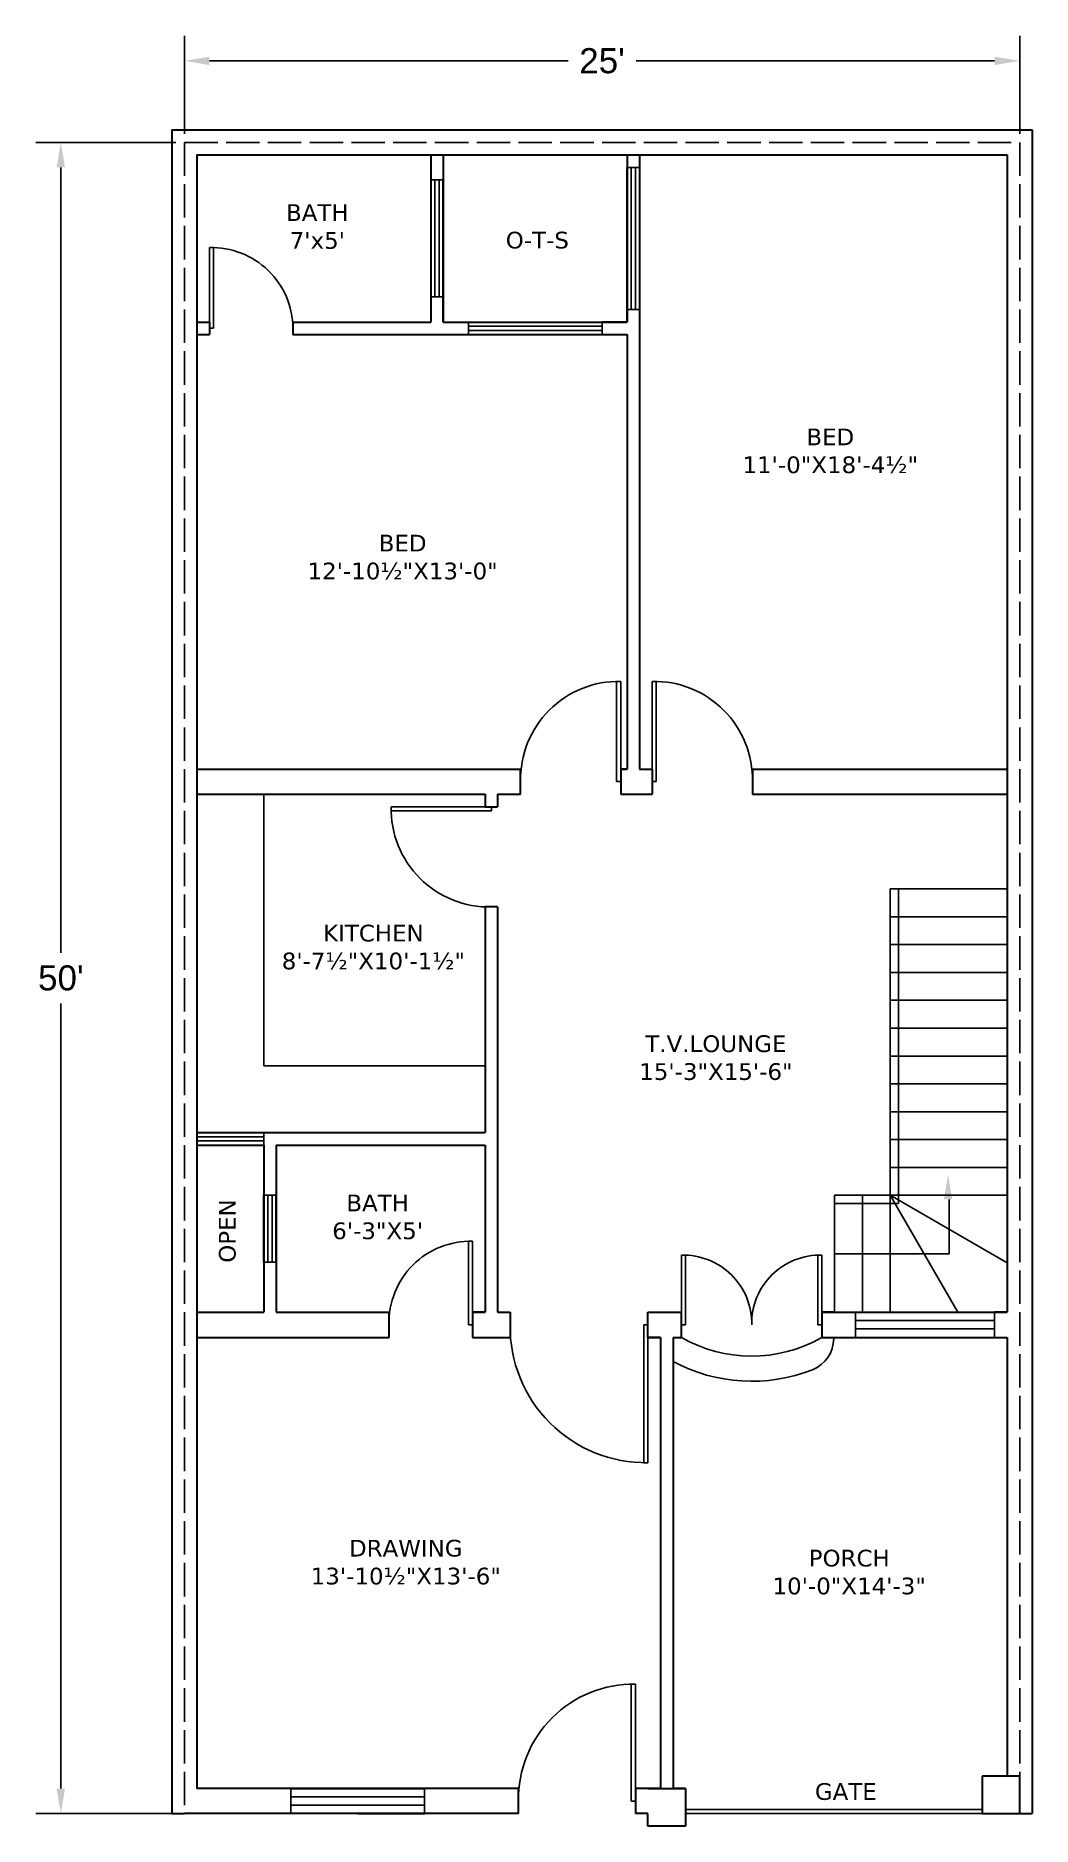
# Model space of a CAD drawing. Header units: inches. Extents: x -48 to 310, y -596 to 47.
import ezdxf

# ---------------------------------------------------------------- set-up
doc = ezdxf.new("R2010")
doc.units = ezdxf.units.IN
doc.header["$MEASUREMENT"] = 0
doc.linetypes.add('ACAD_ISO02W100', pattern=[15, 12, -3])
for name, color, linetype in [('Doors', 90, 'Continuous'), ('Gate', 160, 'Continuous'), ('Pillars', 5, 'Continuous'), ('Stairs', 1, 'Continuous'), ('Walls', 140, 'Continuous'), ('Windows', 6, 'Continuous')]:
    doc.layers.add(name, color=color, linetype=linetype)
doc.styles.get("Standard").update_dxf_attribs({"font": 'ARIALUNI.ttf'})
doc.dimstyles.get("Standard").update_dxf_attribs({"dimscale": 50, "dimtxt": 0.18, "dimasz": 0.18, "dimexe": 0.18, "dimexo": 0.0625, "dimgap": 0.09, "dimtad": 0, "dimtih": 1, "dimtoh": 1, "dimdec": 4, "dimzin": 0, "dimdsep": 46, "dimlunit": 4, "dimtxsty": 'Standard', "dimcen": 0.09, "dimadec": 0, "dimazin": 0, "dimtfac": 1, "dimtdec": 4, "dimtofl": 0, "dimtmove": 0, "dimatfit": 3, "dimfxl": 1, "dimtolj": 1, "dimtzin": 0, "dimarcsym": 0})

# ---------------------------------------------------------------- blocks, each defined once
blk = doc.blocks.new('*D1')
at = {"color": 0, "lineweight": -2, "transparency": 16777216}
for p, q in [((1.9, 8.26), (-48.34, 8.26)), ((-39.34, -0.74), (-39.34, -282.64)), ((-39.34, -582.74), (-39.34, -300.84)), ((1.9, -591.74), (-48.34, -591.74))]:
    blk.add_line(p, q, dxfattribs=at)
at = {"color": 0, "transparency": 16777216}
for points in [[(-40.84, -0.74), (-37.84, -0.74), (-39.34, 8.26)], [(-40.84, -582.74), (-37.84, -582.74), (-39.34, -591.74)]]:
    blk.add_solid(points, dxfattribs=at)
at = {"layer": 'Defpoints', "color": 0, "transparency": 16777216}
for p in [(5.03, 8.26), (-39.34, -591.74), (5.03, -591.74)]:
    blk.add_point(p, dxfattribs=at)
at = {"color": 0, "transparency": 16777216, "insert": (-39.34, -291.74), "char_height": 9, "attachment_point": 5}
blk.add_mtext("\\A1;50'", dxfattribs=at)
blk = doc.blocks.new('*D2')
at = {"color": 0, "lineweight": -2, "transparency": 16777216}
for p, q in [((5.03, 11.39), (5.03, 46.53)), ((305.03, 11.39), (305.03, 46.53)), ((14.03, 37.53), (142.82, 37.53)), ((296.03, 37.53), (167.24, 37.53))]:
    blk.add_line(p, q, dxfattribs=at)
at = {"color": 0, "transparency": 16777216}
for points in [[(14.03, 39.03), (14.03, 36.03), (5.03, 37.53)], [(296.03, 39.03), (296.03, 36.03), (305.03, 37.53)]]:
    blk.add_solid(points, dxfattribs=at)
at = {"layer": 'Defpoints', "color": 0, "transparency": 16777216}
for p in [(305.03, 37.53), (5.03, 8.26), (305.03, 8.26)]:
    blk.add_point(p, dxfattribs=at)
at = {"color": 0, "transparency": 16777216, "insert": (155.03, 37.53), "char_height": 9, "attachment_point": 5}
blk.add_mtext("\\A1;25'", dxfattribs=at)

msp = doc.modelspace()

# ---------------------------------------------------------------- linework, layer by layer
at = {"lineweight": 30}
for p, q in [((161.77742, -216.73846), (164.02742, -216.73846)), ((161.77742, -216.73846), (164.02742, -216.73846)), ((161.77742, -216.73846), (164.02742, -216.73846)), ((168.52742, -216.73846), (173.02742, -216.73846)), ((113.02742, -225.73846), (113.02742, -230.23846)), ((113.02742, -225.73846), (113.02742, -230.23846)), ((161.77742, -225.73846), (164.02742, -225.73846)), ((9.52742, -351.73846), (33.52742, -351.73846)), ((33.52742, -381.73846), (33.52742, -369.73846)), ((33.52742, -381.73846), (33.52742, -393.73846)), ((117.52742, -411.73846), (122.02742, -411.73846)), ((238.52742, -411.73846), (234.02742, -411.73846)), ((176.02742, -420.73846), (171.52742, -420.73846)), ((171.52742, -420.73846), (176.02742, -420.73846)), ((180.52742, -420.73846), (183.52742, -420.73846)), ((238.22595, -421.18335), (238.22595, -420.73846)), ((176.02742, -582.73846), (167.02742, -582.73846)), ((180.52742, -582.73846), (185.02742, -582.73846)), ((185.02742, -582.73846), (180.52742, -582.73846)), ((0.52742, -591.73846), (5.02742, -591.73846))]:
    msp.add_line(p, q, dxfattribs=at)
for p, q in [((33.52742, -225.73846), (33.52742, -323.23846)), ((33.52742, -323.23846), (113.02742, -323.23846))]:
    msp.add_line(p, q)
for centre, radius, start, end in [((208.77742, -377.00418), 50.5, 240, 299.66534015), ((226.22595, -421.18335), 12, 291.55149351, 0), ((208.77742, -377.00418), 59.5, 241.65432764, 291.55149351)]:
    msp.add_arc(centre, radius, start, end)
at = {"layer": 'Doors'}
for p, q in [((14.02742, -58.48846), (14.02742, -29.48846)), ((15.52742, -58.48846), (15.52742, -29.48846)), ((15.52742, -58.48846), (14.02742, -58.48846)), ((160.27742, -221.23846), (160.27742, -185.23846)), ((160.27742, -185.23846), (161.77742, -185.23846)), ((161.77742, -221.23846), (161.77742, -185.23846)), ((173.02742, -221.23846), (173.02742, -185.23846)), ((174.52742, -185.23846), (173.02742, -185.23846)), ((174.52742, -221.23846), (174.52742, -185.23846)), ((160.27742, -221.23846), (161.77742, -221.23846)), ((174.52742, -221.23846), (173.02742, -221.23846)), ((115.27742, -230.23846), (79.27742, -230.23846)), ((79.27742, -231.73846), (79.27742, -230.23846)), ((115.27742, -231.73846), (115.27742, -230.23846)), ((115.27742, -231.73846), (79.27742, -231.73846)), ((107.02742, -416.23846), (107.02742, -386.23846)), ((107.02742, -386.23846), (108.52742, -386.23846)), ((108.52742, -416.23846), (108.52742, -386.23846)), ((183.52742, -416.23846), (183.52742, -391.23846)), ((183.52742, -391.23846), (185.02742, -391.23846)), ((185.02742, -416.23846), (185.02742, -391.23846)), ((232.52742, -416.23846), (232.52742, -391.23846)), ((232.52742, -391.23846), (234.02742, -391.23846)), ((234.02742, -416.23846), (234.02742, -391.23846)), ((107.02742, -416.23846), (108.52742, -416.23846)), ((170.02742, -416.23846), (170.02742, -465.73846)), ((170.02742, -416.23846), (171.52742, -416.23846)), ((171.52742, -416.23846), (171.52742, -465.73846)), ((185.02742, -416.23846), (183.52742, -416.23846)), ((232.52742, -416.23846), (234.02742, -416.23846)), ((170.02742, -465.73846), (171.52742, -465.73846)), ((165.52742, -587.23846), (165.52742, -545.23846)), ((165.52742, -545.23846), (167.02742, -545.23846)), ((167.02742, -587.23846), (167.02742, -545.23846)), ((165.52742, -587.23846), (167.02742, -587.23846))]:
    msp.add_line(p, q, dxfattribs=at)
for centre, radius, start, end in [((14.77742, -58.72984), 29.251, 0.47281032, 91.46923354), ((161.02742, -220.48846), 35.25798, 88.78112476, 181.21887524), ((173.77742, -220.48846), 35.25798, 358.78112476, 91.21887524), ((114.52742, -230.98846), 35.25798, 178.78112476, 271.21887524), ((107.77742, -415.48846), 29.25961, 88.53119929, 181.46880071), ((184.27742, -415.73221), 24.50523, 358.81625056, 91.75385199), ((233.27742, -415.73221), 24.50523, 88.24614801, 181.18374944), ((170.77742, -416.98846), 48.75577, 179.118596, 270.881404), ((166.27742, -586.48846), 41.25682, 88.95837332, 181.04162668)]:
    msp.add_arc(centre, radius, start, end, dxfattribs=at)
at = {"layer": 'Gate'}
for p, q in [((291.52742, -590.23846), (185.02742, -590.23846)), ((305.02742, -591.73846), (185.02742, -591.73846))]:
    msp.add_line(p, q, dxfattribs=at)
at = {"layer": 'Pillars', "lineweight": 30}
for p, q in [((305.02742, -578.23846), (291.52742, -578.23846)), ((291.52742, -578.23846), (291.52742, -591.73846)), ((305.02742, -591.73846), (305.02742, -578.23846)), ((176.02742, -582.73846), (167.02742, -582.73846)), ((167.02742, -582.73846), (167.02742, -591.73846)), ((171.52742, -582.73846), (185.02742, -582.73846)), ((185.02742, -582.73846), (185.02742, -596.23846)), ((171.52742, -591.73846), (167.02742, -591.73846)), ((171.52742, -596.23846), (171.52742, -591.73846)), ((185.02742, -596.23846), (171.52742, -596.23846)), ((291.52742, -591.73846), (305.02742, -591.73846))]:
    msp.add_line(p, q, dxfattribs=at)
at = {"layer": 'Stairs'}
for p, q in [((258.52742, -259.73846), (300.52742, -259.73846)), ((258.52742, -259.73846), (258.52742, -411.73846)), ((261.52742, -259.73846), (261.52742, -372.73846)), ((258.52742, -269.73846), (300.52742, -269.73846)), ((258.52742, -279.73846), (300.52742, -279.73846)), ((258.52742, -289.73846), (300.52742, -289.73846)), ((258.52742, -299.73846), (300.52742, -299.73846)), ((258.52742, -309.73846), (300.52742, -309.73846)), ((258.52742, -319.73846), (300.52742, -319.73846)), ((258.52742, -329.73846), (300.52742, -329.73846)), ((258.52742, -339.73846), (300.52742, -339.73846)), ((258.52742, -349.73846), (300.52742, -349.73846)), ((258.52742, -359.73846), (300.52742, -359.73846)), ((238.52742, -369.73846), (300.52742, -369.73846)), ((238.52742, -369.73846), (238.52742, -411.73846)), ((238.52742, -372.73846), (261.52742, -372.73846)), ((248.52742, -369.73846), (248.52742, -411.73846)), ((258.52742, -369.73846), (282.77614, -411.73846)), ((258.52742, -369.73846), (300.52742, -393.98717)), ((279.75163, -390.73846), (279.75163, -371.25994)), ((238.52742, -390.73846), (279.75163, -390.73846))]:
    msp.add_line(p, q, dxfattribs=at)
msp.add_solid([(277.8307, -371.19651), (280.8307, -371.19651), (279.3307, -362.19651)], dxfattribs=at)
at = {"layer": 'Walls', "lineweight": 30}
for p, q in [((0.52742, 12.76154), (0.52742, -591.73846)), ((0.52742, 12.76154), (309.52742, 12.76154)), ((309.52742, 12.76154), (309.52742, -591.73846)), ((9.52742, 3.76154), (9.52742, -582.73846)), ((9.52742, 3.76154), (300.52742, 3.76154)), ((93.52742, 3.76154), (93.52742, -56.23846)), ((98.02742, 3.76154), (98.02742, -56.23846)), ((98.02742, 3.76154), (98.02742, -5.23846)), ((164.02742, 3.76154), (164.02742, -56.23846)), ((164.02742, 3.76154), (164.02742, -0.73846)), ((168.52742, 3.76154), (168.52742, -216.73846)), ((300.52742, 3.76154), (300.52742, -411.73846)), ((98.02742, -47.23846), (98.02742, -5.23846)), ((164.02742, -51.73846), (164.02742, -0.73846)), ((98.02742, -56.23846), (98.02742, -47.23846)), ((9.52742, -56.23846), (14.02742, -56.23846)), ((9.52742, -56.23846), (14.02742, -56.23846)), ((14.02742, -56.23846), (14.02742, -60.73846)), ((44.02742, -56.23846), (44.02742, -60.73846)), ((44.02742, -56.23846), (93.52742, -56.23846)), ((98.02742, -56.23846), (164.02742, -56.23846)), ((98.02742, -56.23846), (107.02742, -56.23846)), ((107.02742, -56.23846), (155.02742, -56.23846)), ((164.02742, -56.23846), (155.02742, -56.23846)), ((164.02742, -56.23846), (164.02742, -51.73846)), ((9.52742, -60.73846), (14.02742, -60.73846)), ((44.02742, -60.73846), (164.02742, -60.73846)), ((164.02742, -60.73846), (164.02742, -216.73846)), ((9.52742, -216.73846), (122.02742, -216.73846)), ((9.52742, -216.73846), (125.77742, -216.73846)), ((125.77742, -225.73846), (125.77742, -216.73846)), ((164.02742, -216.73846), (161.77742, -216.73846)), ((161.77742, -216.73846), (161.77742, -225.73846)), ((168.52742, -216.73846), (173.02742, -216.73846)), ((173.02742, -216.73846), (173.02742, -225.73846)), ((209.02742, -216.73846), (209.02742, -225.73846)), ((209.02742, -216.73846), (300.52742, -216.73846)), ((9.52742, -225.73846), (113.02742, -225.73846)), ((9.52742, -225.73846), (9.52742, -347.23846)), ((113.02742, -225.73846), (113.02742, -230.23846)), ((113.02742, -230.23846), (117.52742, -230.23846)), ((117.52742, -225.73846), (122.02742, -225.73846)), ((117.52742, -225.73846), (117.52742, -230.23846)), ((117.52742, -225.73846), (122.02742, -225.73846)), ((117.52742, -225.73846), (125.77742, -225.73846)), ((161.77742, -225.73846), (173.02742, -225.73846)), ((161.77742, -225.73846), (173.02742, -225.73846)), ((209.02742, -225.73846), (300.52742, -225.73846)), ((117.52742, -266.23846), (113.02742, -266.23846)), ((113.02742, -266.23846), (113.02742, -347.23846)), ((113.02742, -266.23846), (113.02742, -347.23846)), ((117.52742, -266.23846), (117.52742, -411.73846)), ((9.52742, -347.23846), (113.02742, -347.23846)), ((9.52742, -347.23846), (113.02742, -347.23846)), ((9.52742, -347.23846), (33.52742, -347.23846)), ((9.52742, -351.73846), (33.52742, -351.73846)), ((33.52742, -351.73846), (33.52742, -411.73846)), ((38.02742, -351.73846), (113.02742, -351.73846)), ((38.02742, -351.73846), (38.02742, -411.73846)), ((113.02742, -351.73846), (113.02742, -411.73846)), ((33.52742, -393.73846), (33.52742, -369.73846)), ((38.02742, -393.73846), (38.02742, -369.73846)), ((9.52742, -411.73846), (33.52742, -411.73846)), ((38.02742, -411.73846), (78.52742, -411.73846)), ((78.52742, -420.73846), (78.52742, -411.73846)), ((113.02742, -411.73846), (108.52742, -411.73846)), ((108.52742, -411.73846), (108.52742, -420.73846)), ((108.52742, -411.73846), (113.02742, -411.73846)), ((117.52742, -411.73846), (122.02742, -411.73846)), ((122.02742, -411.73846), (122.02742, -420.73846)), ((171.52742, -420.73846), (171.52742, -411.73846)), ((171.52742, -411.73846), (183.52742, -411.73846)), ((183.52742, -420.73846), (183.52742, -411.73846)), ((234.02742, -411.73846), (234.02742, -420.73846)), ((234.02742, -411.73846), (300.52742, -411.73846)), ((234.02742, -411.73846), (246.04151, -411.73846)), ((246.04151, -411.73846), (296.02742, -411.73846)), ((300.52742, -411.73846), (296.02742, -411.73846)), ((9.52742, -420.73846), (78.52742, -420.73846)), ((108.52742, -420.73846), (117.52742, -420.73846)), ((117.52742, -420.73846), (122.02742, -420.73846)), ((176.02742, -420.73846), (171.52742, -420.73846)), ((176.02742, -420.73846), (176.02742, -582.73846)), ((180.52742, -420.73846), (180.52742, -582.73846)), ((180.52742, -420.73846), (183.52742, -420.73846)), ((180.52742, -420.73846), (180.52742, -429.73846)), ((234.02742, -420.73846), (300.52742, -420.73846)), ((246.04151, -420.73846), (296.02742, -420.73846)), ((300.52742, -420.73846), (300.52742, -578.23846)), ((125.02742, -582.73846), (9.52742, -582.73846)), ((43.27742, -582.73846), (91.27742, -582.73846)), ((125.02742, -591.73846), (125.02742, -582.73846)), ((125.02742, -591.73846), (5.02742, -591.73846)), ((67.27742, -591.73846), (43.27742, -591.73846)), ((67.27742, -591.73846), (91.27742, -591.73846)), ((300.52742, -591.73846), (309.52742, -591.73846))]:
    msp.add_line(p, q, dxfattribs=at)
at = {"layer": 'Walls', "linetype": 'ACAD_ISO02W100'}
for p, q in [((5.02742, 8.26154), (5.02742, -591.73846)), ((5.02742, 8.26154), (305.02742, 8.26154)), ((305.02742, 8.26154), (305.02742, -591.73846))]:
    msp.add_line(p, q, dxfattribs=at)
at = {"layer": 'Windows'}
for p, q in [((98.02742, -5.23846), (93.52742, -5.23846)), ((95.02742, -47.23846), (95.02742, -5.23846)), ((96.52742, -47.23846), (96.52742, -5.23846)), ((164.02742, -0.73846), (168.52742, -0.73846)), ((165.52742, -51.73846), (165.52742, -0.73846)), ((167.02742, -51.73846), (167.02742, -0.73846)), ((98.02742, -47.23846), (93.52742, -47.23846)), ((107.02742, -56.23846), (107.02742, -60.73846)), ((107.02742, -57.73846), (155.02742, -57.73846)), ((155.02742, -56.23846), (155.02742, -60.73846)), ((164.02742, -51.73846), (168.52742, -51.73846)), ((107.02742, -59.23846), (155.02742, -59.23846)), ((9.52742, -348.73846), (33.52742, -348.73846)), ((9.52742, -350.23846), (33.52742, -350.23846)), ((33.52742, -351.73846), (33.52742, -347.23846)), ((33.52742, -369.73846), (38.02742, -369.73846)), ((35.02742, -393.73846), (35.02742, -369.73846)), ((36.52742, -393.73846), (36.52742, -369.73846)), ((33.52742, -393.73846), (38.02742, -393.73846)), ((246.04151, -411.73846), (246.04151, -420.73846)), ((246.04151, -414.73846), (296.02742, -414.73846)), ((246.04151, -417.73846), (296.02742, -417.73846)), ((296.02742, -411.73846), (296.02742, -420.73846)), ((43.27742, -591.73846), (43.27742, -582.73846)), ((91.27742, -591.73846), (91.27742, -582.73846)), ((43.27742, -585.73846), (91.27742, -585.73846)), ((43.27742, -588.73846), (91.27742, -588.73846))]:
    msp.add_line(p, q, dxfattribs=at)

# ---------------------------------------------------------------- texts
at = {"lineweight": 30, "char_height": 6, "attachment_point": 1}
for s, width, insert in [("\\pxqc;{\\fVerdana|b0|i0|c0|p34;BATH\\P7'x5'}", 51.8698483, (26.84735, -13.9427)), ('\\pxqc;{\\fVerdana|b0|i0|c0|p34;O-T-S}', 51.8698483, (105.8507, -23.81877)), ('\\pxqc;{\\fVerdana|b0|i0|c0|p34;BED\\P11\'-0"X18\'-4½"}', 67.4797035, (203.2574, -94.4785)), ('\\pxqc;{\\fVerdana|b0|i0|c0|p34;BED\\P12\'-10½"X13\'-0"}', 70.3779334, (48.21536, -132.60393)), ('\\pxqc;{\\fVerdana|b0|i0|c0|p34;KITCHEN\\P8\'-7½"X10\'-1½"}', 69.0186375, (38.39741, -272.60751)), ('\\pxqc;{\\fVerdana|b0|i0|c0|p34;T.V.LOUNGE\\P15\'-3"X15\'-6"}', 61.5767095, (165.13314, -312.31185)), ('\\pxqc;{\\fVerdana|b0|i0|c0|p34;BATH\\P6\'-3"X5\'}', 51.8698483, (48.49972, -369.49028)), ('\\pxqc;{\\fVerdana|b0|i0|c0|p34;DRAWING\\P13\'-10½"X13\'-6"}', 71.4290745, (48.82914, -493.43358)), ('\\pxqc;{\\fVerdana|b0|i0|c0|p34;PORCH\\P10\'-0"X14\'-3"}', 56.7890423, (215.41001, -496.99456)), ('\\pxqc;{\\fVerdana|b0|i0|c0|p34;GATE}', 51.8698483, (216.66046, -580.78336))]:
    msp.add_mtext_dynamic_manual_height_columns(s, width=width, gutter_width=1, heights=[0], dxfattribs=dict(at, insert=insert))
at = {"lineweight": 30, "insert": (17.43779, -408.50486), "char_height": 6, "attachment_point": 1, "rotation": 90}
msp.add_mtext_dynamic_manual_height_columns('\\pxqc;{\\fVerdana|b0|i0|c0|p34;OPEN}', width=51.8698483, gutter_width=1, heights=[0], dxfattribs=at)

# ---------------------------------------------------------------- dimensions: what is measured, and where the dimension line sits
dim = msp.add_linear_dim(base=(305.02742, 37.52699), p1=(5.02742, 8.26154), p2=(305.02742, 8.26154), dimstyle='Standard')
dim.commit()
dim.dimension.update_dxf_attribs({"geometry": '*D2', "text_midpoint": (155.02742, 37.52699)})
dim = msp.add_linear_dim(base=(-39.33595, -591.73846), p1=(5.02742, 8.26154), p2=(5.02742, -591.73846), angle=90, dimstyle='Standard')
dim.commit()
dim.dimension.update_dxf_attribs({"geometry": '*D1', "text_midpoint": (-39.33595, -291.73846)})

doc.saveas('drawing.dxf')
